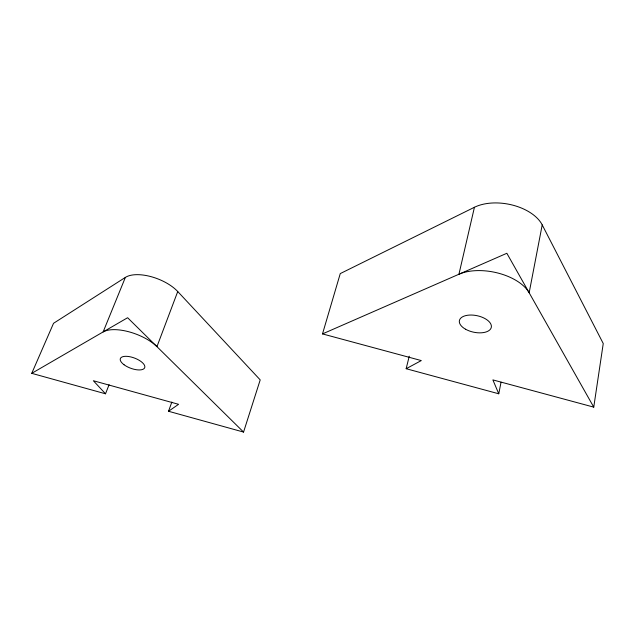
<?xml version="1.0" encoding="UTF-8"?>
<svg xmlns="http://www.w3.org/2000/svg" width="635" height="635" viewBox="0 0 635 635"><rect width="100%" height="100%" fill="white"/><g stroke="black" fill="none" stroke-linecap="round" stroke-linejoin="round"><path stroke-width="0.95" d="M406.154 368.713L498.761 393.787L492.879 379.897L593.757 407.13L603.25 343.535L542.211 224.885A41.18 24.241 10.5 0 0 474.432 207.272L340.265 273.59L322.501 333.907L421.299 360.577L406.154 368.713L409.242 356.203M542.211 224.885L529.161 292.775A42.672 22.995 11.4 0 0 458.938 274.233L474.432 207.272M498.761 393.787L501.047 382.206M171.831 402.082L168.529 411.266L243.554 432.07L260.207 379.889L177.744 291.536A32.449 15.303 21.1 0 0 125.373 277.408L53.538 323.302L31.75 373.34L105.513 393.795L109.085 384.723M177.744 291.536L156.948 346.647A33.377 14.295 20.6 0 0 103.132 331.93L125.373 277.408M168.529 411.266L178.586 404.312L93.353 380.73L105.513 393.795M31.75 373.34L127.619 317.722L243.554 432.07M322.501 333.907L506.849 253.278L593.757 407.13M124.031 364.744A13.01 5.445 20.4 0 0 144.526 368.062A13.01 5.445 20.4 0 0 129.016 356.576A13.01 5.445 20.4 0 0 124.031 364.744M465.574 329.232A16.312 8.43 12 0 0 491.268 327.501A16.312 8.43 12 0 0 469.209 315.087A16.312 8.43 12 0 0 465.574 329.232"/></g></svg>
